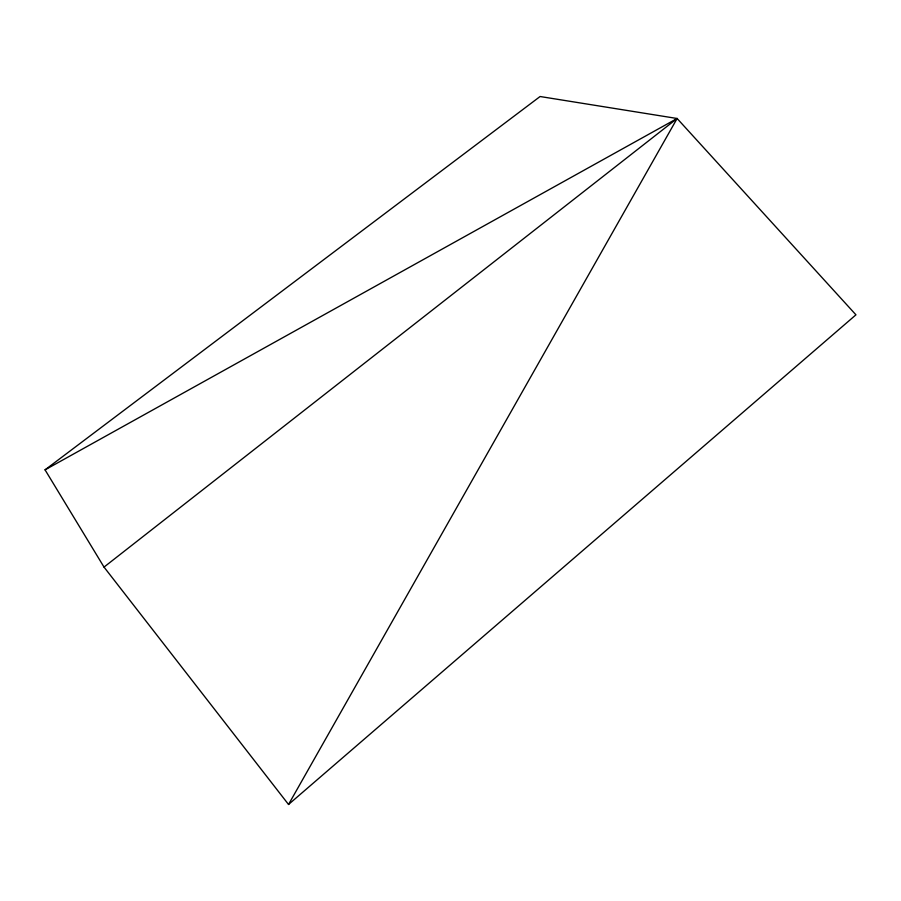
<?xml version="1.0" encoding="UTF-8"?>
<svg xmlns="http://www.w3.org/2000/svg" width="901" height="901" viewBox="0 0 901 901"><rect width="100%" height="100%" fill="white"/><g stroke="black" fill="none" stroke-linecap="round" stroke-linejoin="round"><path stroke-width="1.35" d="M288.534 804.48L677.113 118.493L855.95 314.821L288.534 804.48L104.02 567.089L45.05 469.849L540.093 96.52L677.113 118.493L104.02 567.089M45.05 469.849L677.113 118.493"/></g></svg>
